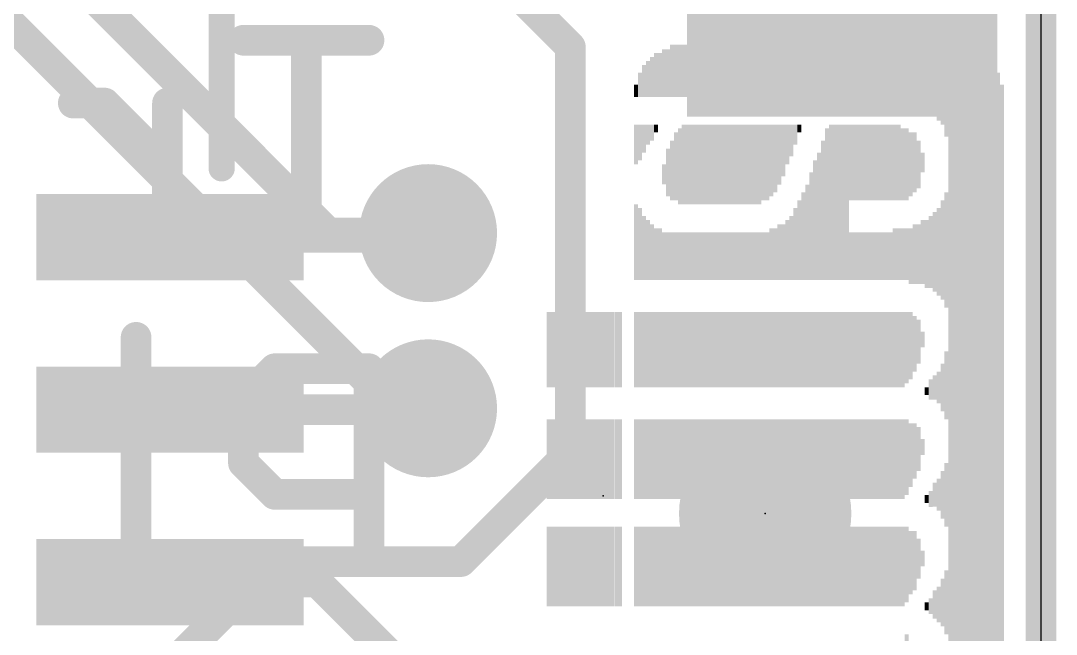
# Model space of a CAD drawing. Extents: x -12.7 to 25.5, y -9.7 to 9.7.
# Drawn here: x 19.48 to 25.49, y -0.8 to 2.76 of the extents above; entities that cross this region are included whole.
import ezdxf

# ---------------------------------------------------------------- set-up
doc = ezdxf.new("R2010")
doc.units = 0
for name, color, linetype in [('1', 12, 'CONTINUOUS'), ('16', 132, 'CONTINUOUS'), ('18', 110, 'CONTINUOUS'), ('20', 53, 'CONTINUOUS'), ('21', 40, 'CONTINUOUS'), ('22', 6, 'CONTINUOUS'), ('23', 53, 'CONTINUOUS')]:
    doc.layers.add(name, color=color, linetype=linetype)

# ---------------------------------------------------------------- blocks, each defined once
blk = doc.blocks.new('RECT')
blk.add_solid([(-0.5, -0.5), (0.5, -0.5), (-0.5, 0.5), (0.5, 0.5)])
blk = doc.blocks.new('PIE')
at = {"const_width": 0.5}
blk.add_lwpolyline([(0, -0.25, 1), (0, 0.25, 1), (0, -0.25)], format="xyb", dxfattribs=at)
blk = doc.blocks.new('ROUNDV')
at = {"const_width": 0.5}
blk.add_lwpolyline([(0, -0.25, 1), (0, 0.25, 1), (0, -0.25)], format="xyb", dxfattribs=at)

msp = doc.modelspace()

# ---------------------------------------------------------------- linework, layer by layer
at = {"layer": '1', "const_width": 0.1778}
for points in [[(25.4, 8.89), (25.4, -8.89)], [(21.82, 1.5), (20.346, 1.5)], [(21.844, 1.524), (21.82, 1.5)], [(20.346, 0.5), (21.836, 0.5)], [(21.836, 0.5), (21.844, 0.508)], [(20.346, -0.5), (21.201, -0.5)], [(21.201, -0.5), (21.9075, -1.2065)]]:
    msp.add_lwpolyline(points, dxfattribs=at)
at = {"layer": '1', "const_width": 0.0889}
for points in [[(20.346, 1.5445, 1), (20.346, 1.4555)], [(21.7886, 1.5314, 1), (21.8514, 1.4686)], [(21.8754, 1.4926, 1), (21.8126, 1.5554)], [(21.82, 1.4555, 1), (21.82, 1.5445)], [(20.346, 0.5444, 1), (20.346, 0.4556)], [(21.8046, 0.5314, 1), (21.8674, 0.4686)], [(21.8754, 0.4766, 1), (21.8126, 0.5394)], [(21.836, 0.4556, 1), (21.836, 0.5444)], [(20.346, -0.4556, 1), (20.346, -0.5444)], [(21.2324, -0.4686, 1), (21.1696, -0.5314)], [(21.201, -0.5444, 1), (21.201, -0.4556)]]:
    msp.add_lwpolyline(points, format="xyb", dxfattribs=at)
at = {"layer": '16', "const_width": 0.1778}
for points in [[(25.4, 8.89), (25.4, -8.89)], [(16.8351, 5.9563), (21.2674, 1.524)], [(16.6878, 5.4737), (21.6535, 0.508)], [(20.0025, 5.2705), (22.6695, 2.6035)], [(22.6695, 2.6035), (22.6695, 0.254)], [(21.2674, 1.524), (21.844, 1.524)], [(21.6535, 0.508), (21.844, 0.508)], [(22.0345, -0.381), (22.6695, 0.254)], [(18.7325, -2.6035), (20.955, -0.381)], [(20.955, -0.381), (22.0345, -0.381)]]:
    msp.add_lwpolyline(points, dxfattribs=at)
at = {"layer": '16', "const_width": 0.0889}
for points in [[(22.714, 2.6035, 1), (22.625, 2.6035)], [(22.6381, 2.5721, 1), (22.7009, 2.6349)], [(21.2674, 1.5685, 1), (21.2674, 1.4795)], [(21.236, 1.4926, 1), (21.2988, 1.5554)], [(21.844, 1.4795, 1), (21.844, 1.5685)], [(21.6535, 0.5524, 1), (21.6535, 0.4636)], [(21.6221, 0.4766, 1), (21.6849, 0.5394)], [(21.844, 0.4636, 1), (21.844, 0.5524)], [(22.7009, 0.2226, 1), (22.6381, 0.2854)], [(22.625, 0.254, 1), (22.714, 0.254)], [(20.955, -0.3366, 1), (20.955, -0.4254)], [(20.9864, -0.4124, 1), (20.9236, -0.3496)], [(22.0345, -0.4254, 1), (22.0345, -0.3366)], [(22.0031, -0.3496, 1), (22.0659, -0.4124)]]:
    msp.add_lwpolyline(points, format="xyb", dxfattribs=at)
at = {"layer": '20'}
msp.add_line((25.4, 6.35), (25.4, -6.35), dxfattribs=at)
at = {"layer": '21', "const_width": 0.1524}
for points in [[(20.646, 1.9), (20.646, 3.1)], [(24.946, -2.1), (24.946, 2.1)]]:
    msp.add_lwpolyline(points, dxfattribs=at)
at = {"layer": '21', "const_width": 0.0762}
for points in [[(24.9841, 2.1, 1), (24.9079, 2.1)], [(20.6079, 1.9, 1), (20.6841, 1.9)]]:
    msp.add_lwpolyline(points, format="xyb", dxfattribs=at)
at = {"layer": '22', "const_width": 0.1778}
for points in [[(21.5011, 2.6425), (20.7723, 2.6425)], [(21.1367, 1.5494), (21.1367, 2.6425)], [(19.9673, 2.2782), (19.7851, 2.2782)], [(20.3317, 1.9138), (19.9673, 2.2782)], [(20.3317, 1.5494), (20.3317, 2.2782)], [(20.1495, 0.9197), (20.1495, 0.7375)], [(20.9545, 0.7375), (20.7723, 0.5553)], [(21.5011, 0.7375), (20.9545, 0.7375)], [(21.5011, -0.3556), (21.5011, 0.7375)], [(20.7723, 0.5553), (20.7723, 0.191)], [(20.3317, 0.3732), (20.1495, 0.3732)], [(20.1495, 0.3732), (20.1495, -0.3556)], [(20.7723, 0.191), (20.9545, 0.0088)], [(20.9545, 0.0088), (21.5011, 0.0088)], [(20.3317, -0.3556), (19.9673, -0.3556)]]:
    msp.add_lwpolyline(points, dxfattribs=at)
at = {"layer": '22', "const_width": 0.0889}
for points in [[(20.7723, 2.687, 1), (20.7723, 2.5981)], [(21.1812, 2.6425, 1), (21.0923, 2.6425)], [(21.5011, 2.5981, 1), (21.5011, 2.687)], [(19.7851, 2.3226, 1), (19.7851, 2.2337)], [(19.9988, 2.3096, 1), (19.9359, 2.2467)], [(19.9673, 2.2337, 1), (19.9673, 2.3226)], [(20.3762, 2.2782, 1), (20.2873, 2.2782)], [(20.3003, 1.8823, 1), (20.3631, 1.9452)], [(20.2873, 1.5494, 1), (20.3762, 1.5494)], [(21.0923, 1.5494, 1), (21.1812, 1.5494)], [(20.194, 0.9197, 1), (20.1051, 0.9197)], [(20.1051, 0.7375, 1), (20.194, 0.7375)], [(20.9545, 0.782, 1), (20.9545, 0.6931)], [(20.986, 0.7061, 1), (20.9231, 0.769)], [(21.5456, 0.7375, 1), (21.4566, 0.7375)], [(21.5011, 0.6931, 1), (21.5011, 0.782)], [(20.7409, 0.5868, 1), (20.8038, 0.5239)], [(20.8168, 0.5553, 1), (20.7279, 0.5553)], [(20.194, 0.3732, 1), (20.1051, 0.3732)], [(20.1495, 0.4176, 1), (20.1495, 0.3287)], [(20.3317, 0.3287, 1), (20.3317, 0.4176)], [(20.8038, 0.2224, 1), (20.7409, 0.1595)], [(20.7279, 0.191, 1), (20.8168, 0.191)], [(20.9545, 0.0532, 1), (20.9545, -0.0357)], [(20.9231, -0.0227, 1), (20.986, 0.0402)], [(21.5011, -0.0357, 1), (21.5011, 0.0532)], [(19.9673, -0.3112, 1), (19.9673, -0.4001)], [(20.3317, -0.4001, 1), (20.3317, -0.3112)], [(20.1051, -0.3556, 1), (20.194, -0.3556)], [(21.4566, -0.3556, 1), (21.5456, -0.3556)]]:
    msp.add_lwpolyline(points, format="xyb", dxfattribs=at)
at = {"layer": '23'}
for p in [(22.86, 0), (23.7998, -0.1016)]:
    msp.add_point(p, dxfattribs=at)

# ---------------------------------------------------------------- block references
at = {"layer": '1', "rotation": 180}
for p, xscale, yscale in [((24.246, 2.8), 1.8, 1.2), ((20.346, 1.5), 1.55, 0.5), ((20.346, 0.5), 1.55, 0.5), ((20.346, -0.5), 1.55, 0.5)]:
    msp.add_blockref('RECT', p, dxfattribs=dict(at, xscale=xscale, yscale=yscale))
at = {"layer": '1'}
msp.add_blockref('PIE', (23.7998, -0.1016), dxfattribs=at)
at = {"layer": '18', "xscale": 0.8001, "yscale": 0.8001}
for p in [(21.844, 1.524), (21.844, 1.524), (21.844, 0.508), (21.844, 0.508)]:
    msp.add_blockref('ROUNDV', p, dxfattribs=at)
at = {"layer": '22', "rotation": 90}
for p, xscale, yscale in [((23.2122, 2.4524), 0.2769, 0.0231), ((23.2353, 2.4524), 0.2769, 0.0231), ((23.2584, 2.4651), 0.3023, 0.0231), ((23.2815, 2.4651), 0.3023, 0.0231), ((23.3045, 2.4651), 0.3023, 0.0229), ((23.3275, 2.4651), 0.3023, 0.0231), ((23.3506, 2.4651), 0.3023, 0.0231), ((23.3737, 2.4651), 0.3023, 0.0231), ((23.3968, 2.4651), 0.3023, 0.0231), ((23.4199, 2.4651), 0.3023, 0.0231), ((23.4431, 2.4651), 0.3023, 0.0231), ((23.4662, 2.4651), 0.3023, 0.0231), ((23.4893, 2.4651), 0.3023, 0.0231), ((23.5124, 2.4651), 0.3023, 0.0231), ((23.5355, 2.4651), 0.3023, 0.0231), ((23.5585, 2.4651), 0.3023, 0.0229), ((23.5815, 2.4651), 0.3023, 0.0231), ((23.6046, 2.4651), 0.3023, 0.0231), ((23.6277, 2.4651), 0.3023, 0.0231), ((23.6508, 2.4651), 0.3023, 0.0231), ((23.6739, 2.4651), 0.3023, 0.0231), ((23.6971, 2.4651), 0.3023, 0.0231), ((23.7202, 2.4651), 0.3023, 0.0231), ((23.7433, 2.4651), 0.3023, 0.0231), ((23.7664, 2.4651), 0.3023, 0.0231), ((23.7895, 2.4651), 0.3023, 0.0231), ((23.8125, 2.4651), 0.3023, 0.0229), ((23.8355, 2.4651), 0.3023, 0.0231), ((23.8586, 2.4651), 0.3023, 0.0231), ((23.8817, 2.4651), 0.3023, 0.0231), ((23.9048, 2.4651), 0.3023, 0.0231), ((23.9279, 2.4651), 0.3023, 0.0231), ((23.9511, 2.4651), 0.3023, 0.0231), ((23.9742, 2.4651), 0.3023, 0.0231), ((23.9973, 2.4651), 0.3023, 0.0231), ((24.0204, 2.4651), 0.3023, 0.0231), ((24.0435, 2.4651), 0.3023, 0.0231), ((24.0665, 2.4651), 0.3023, 0.0229), ((24.0895, 2.4651), 0.3023, 0.0231), ((24.1126, 2.4651), 0.3023, 0.0231), ((24.1357, 2.4651), 0.3023, 0.0231), ((24.1588, 2.4651), 0.3023, 0.0231), ((24.1819, 2.4651), 0.3023, 0.0231), ((24.2051, 2.4651), 0.3023, 0.0231), ((24.2282, 2.4651), 0.3023, 0.0231), ((24.2513, 2.4651), 0.3023, 0.0231), ((24.2744, 2.4651), 0.3023, 0.0231), ((24.2975, 2.4651), 0.3023, 0.0231), ((24.3205, 2.4651), 0.3023, 0.0229), ((24.3435, 2.4651), 0.3023, 0.0231), ((24.3666, 2.4651), 0.3023, 0.0231), ((24.3897, 2.4651), 0.3023, 0.0231), ((24.4128, 2.4651), 0.3023, 0.0231), ((24.4359, 2.4651), 0.3023, 0.0231), ((24.4591, 2.4651), 0.3023, 0.0231), ((24.4822, 2.4651), 0.3023, 0.0231), ((24.5053, 2.4651), 0.3023, 0.0231), ((24.5284, 2.4651), 0.3023, 0.0231), ((24.5515, 2.4651), 0.3023, 0.0231), ((24.5745, 2.4651), 0.3023, 0.0229), ((24.5975, 2.4651), 0.3023, 0.0231), ((24.6206, 2.4536), 0.3251, 0.0231), ((24.6437, 2.4536), 0.3251, 0.0231), ((24.6668, 2.4536), 0.3251, 0.0231), ((24.6899, 2.4422), 0.348, 0.0231), ((24.7131, 2.4422), 0.348, 0.0231), ((24.7362, 2.4308), 0.3708, 0.0231), ((24.7593, 2.4308), 0.3708, 0.0231), ((24.7824, 2.4194), 0.3937, 0.0231), ((24.8055, 2.3965), 0.4394, 0.0231), ((24.8285, 2.3851), 0.4623, 0.0229), ((24.8515, 2.3495), 0.5334, 0.0231), ((24.8746, -0.1435), 5.5194, 0.0231), ((24.8977, -0.1435), 5.5194, 0.0231), ((24.9208, -0.1435), 5.5194, 0.0231), ((24.9439, -0.1435), 5.5194, 0.0231), ((24.9671, -0.1435), 5.5194, 0.0231), ((24.9902, -0.1562), 5.494, 0.0231), ((25.0133, -0.1562), 5.494, 0.0231), ((23.1428, 2.4295), 0.2311, 0.0231), ((23.1659, 2.4409), 0.254, 0.0231), ((23.1891, 2.4409), 0.254, 0.0231), ((25.0364, -0.1676), 5.4712, 0.0231), ((25.0595, -0.1676), 5.4712, 0.0231), ((25.0825, -0.1791), 5.4483, 0.0229), ((23.0966, 2.4066), 0.1854, 0.0231), ((23.1197, 2.4181), 0.2083, 0.0231), ((25.1055, -0.1905), 5.4254, 0.0231), ((25.1286, -0.2019), 5.4026, 0.0231), ((23.0735, 2.3838), 0.1397, 0.0231), ((25.1517, -0.2248), 5.3569, 0.0231), ((23.0505, 2.3495), 0.0711, 0.0229), ((25.1748, -0.2591), 5.2883, 0.0231), ((23.0505, 2.0383), 0.2311, 0.0229), ((23.0735, 2.0498), 0.2083, 0.0231), ((23.0966, 2.0726), 0.1626, 0.0231), ((23.1197, 2.0955), 0.1168, 0.0231), ((23.1428, 2.1069), 0.094, 0.0231), ((23.1659, 2.1311), 0.0457, 0.0231), ((23.2815, 1.9114), 0.3937, 0.0231), ((23.3045, 1.9114), 0.4394, 0.0229), ((23.3275, 1.9228), 0.4623, 0.0231), ((23.3506, 1.9228), 0.4623, 0.0231), ((23.3737, 1.9228), 0.4623, 0.0231), ((23.3968, 1.9228), 0.4623, 0.0231), ((23.4199, 1.9228), 0.4623, 0.0231), ((23.4431, 1.9228), 0.4623, 0.0231), ((23.4662, 1.9228), 0.4623, 0.0231), ((23.4893, 1.9228), 0.4623, 0.0231), ((23.5124, 1.9228), 0.4623, 0.0231), ((23.5355, 1.9228), 0.4623, 0.0231), ((23.5585, 1.9228), 0.4623, 0.0229), ((23.5815, 1.9228), 0.4623, 0.0231), ((23.6046, 1.9228), 0.4623, 0.0231), ((23.6277, 1.9228), 0.4623, 0.0231), ((23.6508, 1.9228), 0.4623, 0.0231), ((23.6739, 1.9228), 0.4623, 0.0231), ((23.6971, 1.9228), 0.4623, 0.0231), ((23.7202, 1.9228), 0.4623, 0.0231), ((23.7433, 1.9228), 0.4623, 0.0231), ((23.7664, 1.9228), 0.4623, 0.0231), ((23.7895, 1.9342), 0.4394, 0.0231), ((23.8125, 1.9342), 0.4394, 0.0229), ((23.8355, 1.9456), 0.4166, 0.0231), ((23.8586, 1.9571), 0.3937, 0.0231), ((23.8817, 1.9799), 0.348, 0.0231), ((23.9048, 2.0041), 0.2997, 0.0231), ((23.9279, 2.0383), 0.2311, 0.0231), ((23.9511, 2.0612), 0.1854, 0.0231), ((23.9742, 2.0955), 0.1168, 0.0231), ((23.9973, 2.1311), 0.0457, 0.0231), ((24.1588, 1.6916), 0.8788, 0.0231), ((24.1819, 1.7031), 0.9017, 0.0231), ((24.2051, 1.7031), 0.9017, 0.0231), ((24.2282, 1.7031), 0.9017, 0.0231), ((24.2513, 1.7031), 0.9017, 0.0231), ((24.2744, 1.7031), 0.9017, 0.0231), ((24.2975, 1.9342), 0.4394, 0.0231), ((24.3205, 1.9342), 0.4394, 0.0229), ((24.3435, 1.9342), 0.4394, 0.0231), ((24.3666, 1.9342), 0.4394, 0.0231), ((24.3897, 1.9342), 0.4394, 0.0231), ((24.4128, 1.9342), 0.4394, 0.0231), ((24.4359, 1.9342), 0.4394, 0.0231), ((24.4591, 1.9342), 0.4394, 0.0231), ((24.4822, 1.9342), 0.4394, 0.0231), ((24.5053, 1.9342), 0.4394, 0.0231), ((24.5284, 1.9342), 0.4394, 0.0231), ((24.5515, 1.9342), 0.4394, 0.0231), ((24.5745, 1.9342), 0.4394, 0.0229), ((24.5975, 1.9228), 0.4166, 0.0231), ((24.6206, 1.9228), 0.4166, 0.0231), ((24.6437, 1.9228), 0.3708, 0.0231), ((24.6668, 1.9342), 0.348, 0.0231), ((23.2584, 1.8872), 0.3454, 0.0231), ((24.1357, 1.6561), 0.8077, 0.0231), ((24.6899, 1.9215), 0.2769, 0.0231), ((23.2353, 1.8758), 0.2769, 0.0231), ((24.1126, 1.6218), 0.7391, 0.0231), ((24.7131, 1.9342), 0.1143, 0.0231), ((24.0895, 1.5989), 0.6934, 0.0231), ((23.2122, 1.8644), 0.1168, 0.0231), ((24.0665, 1.5646), 0.6248, 0.0229), ((24.0435, 1.5291), 0.5537, 0.0231), ((24.0204, 1.5062), 0.508, 0.0231), ((24.8515, 1.4262), 0.668, 0.0231), ((23.0505, 1.4719), 0.4394, 0.0229), ((23.9973, 1.4834), 0.4623, 0.0231), ((24.8285, 1.4262), 0.5766, 0.0229), ((23.0735, 1.4605), 0.4166, 0.0231), ((23.0966, 1.4376), 0.3708, 0.0231), ((23.9511, 1.4376), 0.3708, 0.0231), ((23.9742, 1.4605), 0.4166, 0.0231), ((24.7593, 1.4148), 0.4166, 0.0231), ((24.7824, 1.4148), 0.4623, 0.0231), ((24.8055, 1.4148), 0.508, 0.0231), ((23.1197, 1.4262), 0.348, 0.0231), ((23.1428, 1.4135), 0.3226, 0.0231), ((23.8817, 1.4135), 0.3226, 0.0231), ((23.9048, 1.4135), 0.3226, 0.0231), ((23.9279, 1.4262), 0.348, 0.0231), ((24.6668, 1.4021), 0.3454, 0.0231), ((24.6899, 1.4021), 0.3454, 0.0231), ((24.7131, 1.4148), 0.3708, 0.0231), ((24.7362, 1.4034), 0.3937, 0.0231), ((23.1659, 1.4021), 0.2997, 0.0231), ((23.1891, 1.4021), 0.2997, 0.0231), ((23.2122, 1.3907), 0.2769, 0.0231), ((23.2353, 1.3907), 0.2769, 0.0231), ((23.2584, 1.3907), 0.2769, 0.0231), ((23.2815, 1.3907), 0.2769, 0.0231), ((23.3045, 1.3907), 0.2769, 0.0229), ((23.3275, 1.3907), 0.2769, 0.0231), ((23.3506, 1.3907), 0.2769, 0.0231), ((23.3737, 1.3907), 0.2769, 0.0231), ((23.3968, 1.3907), 0.2769, 0.0231), ((23.4199, 1.3907), 0.2769, 0.0231), ((23.4431, 1.3907), 0.2769, 0.0231), ((23.4662, 1.3907), 0.2769, 0.0231), ((23.4893, 1.3907), 0.2769, 0.0231), ((23.5124, 1.3907), 0.2769, 0.0231), ((23.5355, 1.3907), 0.2769, 0.0231), ((23.5585, 1.3907), 0.2769, 0.0229), ((23.5815, 1.3907), 0.2769, 0.0231), ((23.6046, 1.3907), 0.2769, 0.0231), ((23.6277, 1.3907), 0.2769, 0.0231), ((23.6508, 1.3907), 0.2769, 0.0231), ((23.6739, 1.3907), 0.2769, 0.0231), ((23.6971, 1.3907), 0.2769, 0.0231), ((23.7202, 1.3907), 0.2769, 0.0231), ((23.7433, 1.3907), 0.2769, 0.0231), ((23.7664, 1.3907), 0.2769, 0.0231), ((23.7895, 1.3907), 0.2769, 0.0231), ((23.8125, 1.3907), 0.2769, 0.0229), ((23.8355, 1.4021), 0.2997, 0.0231), ((23.8586, 1.4021), 0.2997, 0.0231), ((24.2975, 1.3907), 0.2769, 0.0231), ((24.3205, 1.3907), 0.2769, 0.0229), ((24.3435, 1.3907), 0.2769, 0.0231), ((24.3666, 1.3907), 0.2769, 0.0231), ((24.3897, 1.3907), 0.2769, 0.0231), ((24.4128, 1.3907), 0.2769, 0.0231), ((24.4359, 1.3907), 0.2769, 0.0231), ((24.4591, 1.3907), 0.2769, 0.0231), ((24.4822, 1.3907), 0.2769, 0.0231), ((24.5053, 1.3907), 0.2769, 0.0231), ((24.5284, 1.3907), 0.2769, 0.0231), ((24.5515, 1.4021), 0.2997, 0.0231), ((24.5745, 1.4021), 0.2997, 0.0229), ((24.5975, 1.4021), 0.2997, 0.0231), ((24.6206, 1.4021), 0.2997, 0.0231), ((24.6437, 1.3907), 0.3226, 0.0231), ((22.5425, 0.8484), 0.4369, 0.0229), ((22.5655, 0.8484), 0.4369, 0.0231), ((22.5886, 0.8484), 0.4369, 0.0231), ((22.6117, 0.8484), 0.4369, 0.0231), ((22.6348, 0.8484), 0.4369, 0.0231), ((22.6579, 0.8484), 0.4369, 0.0231), ((22.6811, 0.8484), 0.4369, 0.0231), ((22.7042, 0.8484), 0.4369, 0.0231), ((22.7273, 0.8484), 0.4369, 0.0231), ((22.7504, 0.8484), 0.4369, 0.0231), ((22.7735, 0.8484), 0.4369, 0.0231), ((22.7965, 0.8484), 0.4369, 0.0229), ((22.8195, 0.8484), 0.4369, 0.0231), ((22.8426, 0.8484), 0.4369, 0.0231), ((22.8657, 0.8484), 0.4369, 0.0231), ((22.8888, 0.8484), 0.4369, 0.0231), ((22.9119, 0.8484), 0.4369, 0.0231), ((22.9351, 0.8484), 0.4369, 0.0231), ((22.9582, 0.8484), 0.4369, 0.0231), ((23.0505, 0.8484), 0.4369, 0.0229), ((23.0735, 0.8484), 0.4369, 0.0231), ((23.0966, 0.8484), 0.4369, 0.0231), ((23.1197, 0.8484), 0.4369, 0.0231), ((23.1428, 0.8484), 0.4369, 0.0231), ((23.1659, 0.8484), 0.4369, 0.0231), ((23.1891, 0.8484), 0.4369, 0.0231), ((23.2122, 0.8484), 0.4369, 0.0231), ((23.2353, 0.8484), 0.4369, 0.0231), ((23.2584, 0.8484), 0.4369, 0.0231), ((23.2815, 0.8484), 0.4369, 0.0231), ((23.3045, 0.8484), 0.4369, 0.0229), ((23.3275, 0.8484), 0.4369, 0.0231), ((23.3506, 0.8484), 0.4369, 0.0231), ((23.3737, 0.8484), 0.4369, 0.0231), ((23.3968, 0.8484), 0.4369, 0.0231), ((23.4199, 0.8484), 0.4369, 0.0231), ((23.4431, 0.8484), 0.4369, 0.0231), ((23.4662, 0.8484), 0.4369, 0.0231), ((23.4893, 0.8484), 0.4369, 0.0231), ((23.5124, 0.8484), 0.4369, 0.0231), ((23.5355, 0.8484), 0.4369, 0.0231), ((23.5585, 0.8484), 0.4369, 0.0229), ((23.5815, 0.8484), 0.4369, 0.0231), ((23.6046, 0.8484), 0.4369, 0.0231), ((23.6277, 0.8484), 0.4369, 0.0231), ((23.6508, 0.8484), 0.4369, 0.0231), ((23.6739, 0.8484), 0.4369, 0.0231), ((23.6971, 0.8484), 0.4369, 0.0231), ((23.7202, 0.8484), 0.4369, 0.0231), ((23.7433, 0.8484), 0.4369, 0.0231), ((23.7664, 0.8484), 0.4369, 0.0231), ((23.7895, 0.8484), 0.4369, 0.0231), ((23.8125, 0.8484), 0.4369, 0.0229), ((23.8355, 0.8484), 0.4369, 0.0231), ((23.8586, 0.8484), 0.4369, 0.0231), ((23.8817, 0.8484), 0.4369, 0.0231), ((23.9048, 0.8484), 0.4369, 0.0231), ((23.9279, 0.8484), 0.4369, 0.0231), ((23.9511, 0.8484), 0.4369, 0.0231), ((23.9742, 0.8484), 0.4369, 0.0231), ((23.9973, 0.8484), 0.4369, 0.0231), ((24.0204, 0.8484), 0.4369, 0.0231), ((24.0435, 0.8484), 0.4369, 0.0231), ((24.0665, 0.8484), 0.4369, 0.0229), ((24.0895, 0.8484), 0.4369, 0.0231), ((24.1126, 0.8484), 0.4369, 0.0231), ((24.1357, 0.8484), 0.4369, 0.0231), ((24.1588, 0.8484), 0.4369, 0.0231), ((24.1819, 0.8484), 0.4369, 0.0231), ((24.2051, 0.8484), 0.4369, 0.0231), ((24.2282, 0.8484), 0.4369, 0.0231), ((24.2513, 0.8484), 0.4369, 0.0231), ((24.2744, 0.8484), 0.4369, 0.0231), ((24.2975, 0.8484), 0.4369, 0.0231), ((24.3205, 0.8484), 0.4369, 0.0229), ((24.3435, 0.8484), 0.4369, 0.0231), ((24.3666, 0.8484), 0.4369, 0.0231), ((24.3897, 0.8484), 0.4369, 0.0231), ((24.4128, 0.8484), 0.4369, 0.0231), ((24.4359, 0.8484), 0.4369, 0.0231), ((24.4591, 0.8484), 0.4369, 0.0231), ((24.4822, 0.8484), 0.4369, 0.0231), ((24.5053, 0.8484), 0.4369, 0.0231), ((24.5284, 0.8484), 0.4369, 0.0231), ((24.5515, 0.8484), 0.4369, 0.0231), ((24.5745, 0.8484), 0.4369, 0.0229), ((24.5975, 0.8484), 0.4369, 0.0231), ((24.6206, 0.8598), 0.414, 0.0231), ((24.6437, 0.8712), 0.3912, 0.0231), ((24.6668, 0.8827), 0.3226, 0.0231), ((24.6899, 0.8941), 0.254, 0.0231), ((24.7131, 0.9068), 0.0914, 0.0231), ((24.8515, 0.6413), 0.3937, 0.0231), ((24.8055, 0.6287), 0.1854, 0.0231), ((24.8285, 0.6287), 0.2769, 0.0229), ((24.7593, 0.6172), 0.1168, 0.0231), ((24.7824, 0.6287), 0.1397, 0.0231), ((24.7362, 0.6071), 0.0457, 0.0231), ((22.5425, 0.2134), 0.4623, 0.0229), ((22.5655, 0.2134), 0.4623, 0.0231), ((22.5886, 0.2134), 0.4623, 0.0231), ((22.6117, 0.2134), 0.4623, 0.0231), ((22.6348, 0.2134), 0.4623, 0.0231), ((22.6579, 0.2134), 0.4623, 0.0231), ((22.6811, 0.2134), 0.4623, 0.0231), ((22.7042, 0.2134), 0.4623, 0.0231), ((22.7273, 0.2134), 0.4623, 0.0231), ((22.7504, 0.2134), 0.4623, 0.0231), ((22.7735, 0.2134), 0.4623, 0.0231), ((22.7965, 0.2134), 0.4623, 0.0229), ((22.8195, 0.2134), 0.4623, 0.0231), ((22.8426, 0.2134), 0.4623, 0.0231), ((22.8657, 0.2134), 0.4623, 0.0231), ((22.8888, 0.2134), 0.4623, 0.0231), ((22.9119, 0.2134), 0.4623, 0.0231), ((22.9351, 0.2134), 0.4623, 0.0231), ((22.9582, 0.2134), 0.4623, 0.0231), ((23.0505, 0.2134), 0.4623, 0.0229), ((23.0735, 0.2134), 0.4623, 0.0231), ((23.0966, 0.2134), 0.4623, 0.0231), ((23.1197, 0.2134), 0.4623, 0.0231), ((23.1428, 0.2134), 0.4623, 0.0231), ((23.1659, 0.2134), 0.4623, 0.0231), ((23.1891, 0.2134), 0.4623, 0.0231), ((23.2122, 0.2134), 0.4623, 0.0231), ((23.2353, 0.2134), 0.4623, 0.0231), ((23.2584, 0.2134), 0.4623, 0.0231), ((23.2815, 0.2134), 0.4623, 0.0231), ((23.3045, 0.2134), 0.4623, 0.0229), ((23.3275, 0.2134), 0.4623, 0.0231), ((23.3506, 0.2134), 0.4623, 0.0231), ((23.3737, 0.2134), 0.4623, 0.0231), ((23.3968, 0.2134), 0.4623, 0.0231), ((23.4199, 0.2134), 0.4623, 0.0231), ((23.4431, 0.2134), 0.4623, 0.0231), ((23.4662, 0.2134), 0.4623, 0.0231), ((23.4893, 0.2134), 0.4623, 0.0231), ((23.5124, 0.2134), 0.4623, 0.0231), ((23.5355, 0.2134), 0.4623, 0.0231), ((23.5585, 0.2134), 0.4623, 0.0229), ((23.5815, 0.2134), 0.4623, 0.0231), ((23.6046, 0.2134), 0.4623, 0.0231), ((23.6277, 0.2134), 0.4623, 0.0231), ((23.6508, 0.2134), 0.4623, 0.0231), ((23.6739, 0.2134), 0.4623, 0.0231), ((23.6971, 0.2134), 0.4623, 0.0231), ((23.7202, 0.2134), 0.4623, 0.0231), ((23.7433, 0.2134), 0.4623, 0.0231), ((23.7664, 0.2134), 0.4623, 0.0231), ((23.7895, 0.2134), 0.4623, 0.0231), ((23.8125, 0.2134), 0.4623, 0.0229), ((23.8355, 0.2134), 0.4623, 0.0231), ((23.8586, 0.2134), 0.4623, 0.0231), ((23.8817, 0.2134), 0.4623, 0.0231), ((23.9048, 0.2134), 0.4623, 0.0231), ((23.9279, 0.2134), 0.4623, 0.0231), ((23.9511, 0.2134), 0.4623, 0.0231), ((23.9742, 0.2134), 0.4623, 0.0231), ((23.9973, 0.2134), 0.4623, 0.0231), ((24.0204, 0.2134), 0.4623, 0.0231), ((24.0435, 0.2134), 0.4623, 0.0231), ((24.0665, 0.2134), 0.4623, 0.0229), ((24.0895, 0.2134), 0.4623, 0.0231), ((24.1126, 0.2134), 0.4623, 0.0231), ((24.1357, 0.2134), 0.4623, 0.0231), ((24.1588, 0.2134), 0.4623, 0.0231), ((24.1819, 0.2134), 0.4623, 0.0231), ((24.2051, 0.2134), 0.4623, 0.0231), ((24.2282, 0.2134), 0.4623, 0.0231), ((24.2513, 0.2134), 0.4623, 0.0231), ((24.2744, 0.2134), 0.4623, 0.0231), ((24.2975, 0.2134), 0.4623, 0.0231), ((24.3205, 0.2134), 0.4623, 0.0229), ((24.3435, 0.2134), 0.4623, 0.0231), ((24.3666, 0.2134), 0.4623, 0.0231), ((24.3897, 0.2134), 0.4623, 0.0231), ((24.4128, 0.2134), 0.4623, 0.0231), ((24.4359, 0.2134), 0.4623, 0.0231), ((24.4591, 0.2134), 0.4623, 0.0231), ((24.4822, 0.2134), 0.4623, 0.0231), ((24.5053, 0.2134), 0.4623, 0.0231), ((24.5284, 0.2134), 0.4623, 0.0231), ((24.5515, 0.2134), 0.4623, 0.0231), ((24.5745, 0.2134), 0.4623, 0.0229), ((24.5975, 0.2134), 0.4623, 0.0231), ((24.6206, 0.2248), 0.4394, 0.0231), ((24.6437, 0.2362), 0.3708, 0.0231), ((24.6668, 0.2604), 0.3226, 0.0231), ((24.6899, 0.2718), 0.254, 0.0231), ((24.7131, 0.2832), 0.094, 0.0231), ((24.8515, 0.0064), 0.3683, 0.0231), ((24.8285, 0.0064), 0.2769, 0.0229), ((24.7824, 0.0064), 0.1397, 0.0231), ((24.8055, 0.0064), 0.1854, 0.0231), ((24.7362, -0.0178), 0.0457, 0.0231), ((24.7593, -0.0178), 0.0914, 0.0231), ((22.5425, -0.4089), 0.4623, 0.0229), ((22.5655, -0.4089), 0.4623, 0.0231), ((22.5886, -0.4089), 0.4623, 0.0231), ((22.6117, -0.4089), 0.4623, 0.0231), ((22.6348, -0.4089), 0.4623, 0.0231), ((22.6579, -0.4089), 0.4623, 0.0231), ((22.6811, -0.4089), 0.4623, 0.0231), ((22.7042, -0.4089), 0.4623, 0.0231), ((22.7273, -0.4089), 0.4623, 0.0231), ((22.7504, -0.4089), 0.4623, 0.0231), ((22.7735, -0.4089), 0.4623, 0.0231), ((22.7965, -0.4089), 0.4623, 0.0229), ((22.8195, -0.4089), 0.4623, 0.0231), ((22.8426, -0.4089), 0.4623, 0.0231), ((22.8657, -0.4089), 0.4623, 0.0231), ((22.8888, -0.4089), 0.4623, 0.0231), ((22.9119, -0.4089), 0.4623, 0.0231), ((22.9351, -0.4089), 0.4623, 0.0231), ((22.9582, -0.4089), 0.4623, 0.0231), ((23.0505, -0.4089), 0.4623, 0.0229), ((23.0735, -0.4089), 0.4623, 0.0231), ((23.0966, -0.4089), 0.4623, 0.0231), ((23.1197, -0.4089), 0.4623, 0.0231), ((23.1428, -0.4089), 0.4623, 0.0231), ((23.1659, -0.4089), 0.4623, 0.0231), ((23.1891, -0.4089), 0.4623, 0.0231), ((23.2122, -0.4089), 0.4623, 0.0231), ((23.2353, -0.4089), 0.4623, 0.0231), ((23.2584, -0.4089), 0.4623, 0.0231), ((23.2815, -0.4089), 0.4623, 0.0231), ((23.3045, -0.4089), 0.4623, 0.0229), ((23.3275, -0.4089), 0.4623, 0.0231), ((23.3506, -0.4089), 0.4623, 0.0231), ((23.3737, -0.4089), 0.4623, 0.0231), ((23.3968, -0.4089), 0.4623, 0.0231), ((23.4199, -0.4089), 0.4623, 0.0231), ((23.4431, -0.4089), 0.4623, 0.0231), ((23.4662, -0.4089), 0.4623, 0.0231), ((23.4893, -0.4089), 0.4623, 0.0231), ((23.5124, -0.4089), 0.4623, 0.0231), ((23.5355, -0.4089), 0.4623, 0.0231), ((23.5585, -0.4089), 0.4623, 0.0229), ((23.5815, -0.4089), 0.4623, 0.0231), ((23.6046, -0.4089), 0.4623, 0.0231), ((23.6277, -0.4089), 0.4623, 0.0231), ((23.6508, -0.4089), 0.4623, 0.0231), ((23.6739, -0.4089), 0.4623, 0.0231), ((23.6971, -0.4089), 0.4623, 0.0231), ((23.7202, -0.4089), 0.4623, 0.0231), ((23.7433, -0.4089), 0.4623, 0.0231), ((23.7664, -0.4089), 0.4623, 0.0231), ((23.7895, -0.4089), 0.4623, 0.0231), ((23.8125, -0.4089), 0.4623, 0.0229), ((23.8355, -0.4089), 0.4623, 0.0231), ((23.8586, -0.4089), 0.4623, 0.0231), ((23.8817, -0.4089), 0.4623, 0.0231), ((23.9048, -0.4089), 0.4623, 0.0231), ((23.9279, -0.4089), 0.4623, 0.0231), ((23.9511, -0.4089), 0.4623, 0.0231), ((23.9742, -0.4089), 0.4623, 0.0231), ((23.9973, -0.4089), 0.4623, 0.0231), ((24.0204, -0.4089), 0.4623, 0.0231), ((24.0435, -0.4089), 0.4623, 0.0231), ((24.0665, -0.4089), 0.4623, 0.0229), ((24.0895, -0.4089), 0.4623, 0.0231), ((24.1126, -0.4089), 0.4623, 0.0231), ((24.1357, -0.4089), 0.4623, 0.0231), ((24.1588, -0.4089), 0.4623, 0.0231), ((24.1819, -0.4089), 0.4623, 0.0231), ((24.2051, -0.4089), 0.4623, 0.0231), ((24.2282, -0.4089), 0.4623, 0.0231), ((24.2513, -0.4089), 0.4623, 0.0231), ((24.2744, -0.4089), 0.4623, 0.0231), ((24.2975, -0.4089), 0.4623, 0.0231), ((24.3205, -0.4089), 0.4623, 0.0229), ((24.3435, -0.4089), 0.4623, 0.0231), ((24.3666, -0.4089), 0.4623, 0.0231), ((24.3897, -0.4089), 0.4623, 0.0231), ((24.4128, -0.4089), 0.4623, 0.0231), ((24.4359, -0.4089), 0.4623, 0.0231), ((24.4591, -0.4089), 0.4623, 0.0231), ((24.4822, -0.4089), 0.4623, 0.0231), ((24.5053, -0.4089), 0.4623, 0.0231), ((24.5284, -0.4089), 0.4623, 0.0231), ((24.5515, -0.4089), 0.4623, 0.0231), ((24.5745, -0.4089), 0.4623, 0.0229), ((24.5975, -0.4089), 0.4623, 0.0231), ((24.6206, -0.3975), 0.4394, 0.0231), ((24.6437, -0.3874), 0.3683, 0.0231), ((24.6668, -0.3759), 0.3454, 0.0231), ((24.6899, -0.3645), 0.2311, 0.0231), ((24.7131, -0.3632), 0.0914, 0.0231), ((24.8285, -0.6185), 0.2769, 0.0229), ((24.8515, -0.6172), 0.3708, 0.0231), ((24.8055, -0.6299), 0.2083, 0.0231), ((24.7593, -0.6401), 0.0914, 0.0231), ((24.7824, -0.6299), 0.1626, 0.0231), ((24.7362, -0.6401), 0.0457, 0.0231), ((24.6206, -1.0223), 0.4394, 0.0231)]:
    msp.add_blockref('RECT', p, dxfattribs=dict(at, xscale=xscale, yscale=yscale))

doc.saveas('drawing.dxf')
